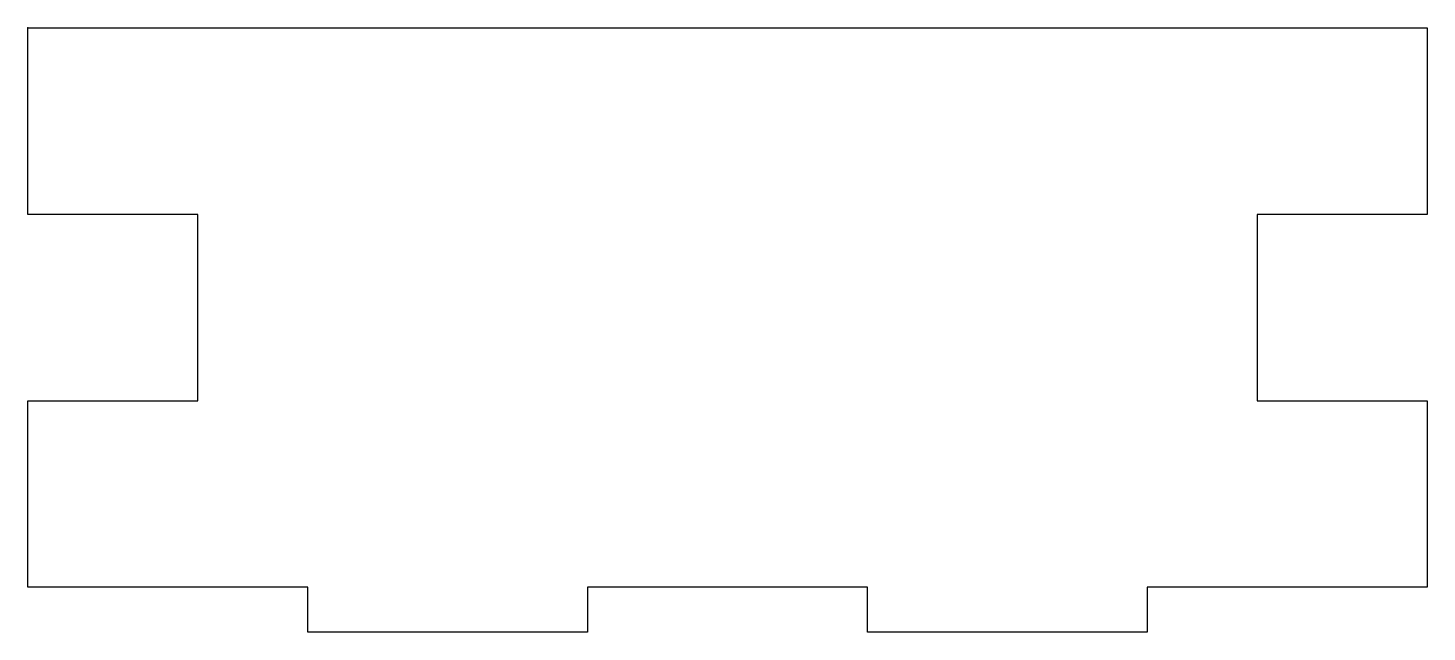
# Model space of a CAD drawing. Header units: millimetres. Extents: x 0 to 150, y -65 to 0.
import ezdxf

# ---------------------------------------------------------------- set-up
doc = ezdxf.new("R2010")
doc.units = ezdxf.units.MM
doc.layers.get('0').update_dxf_attribs({"linetype": 'CONTINUOUS'})

msp = doc.modelspace()

# ---------------------------------------------------------------- linework, layer by layer
msp.add_lwpolyline([(0, 0), (150, 0), (150, -20), (131.8, -20), (131.8, -40), (150, -40), (150, -60), (120, -60), (120, -64.8), (90, -64.8), (90, -60), (60, -60), (60, -64.8), (30, -64.8), (30, -60), (0, -60), (0, -40), (18.2, -40), (18.2, -20), (0, -20)], close=True)
msp.add_point((0, 0))

doc.saveas('drawing.dxf')
